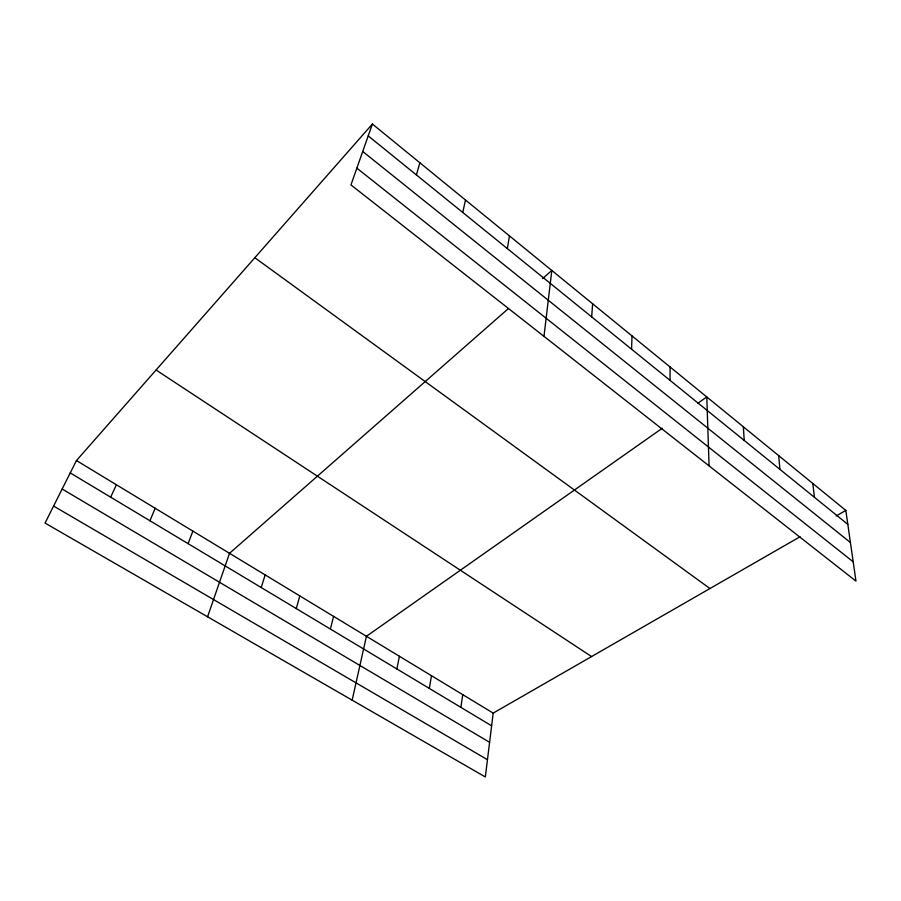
<?xml version="1.0" encoding="UTF-8"?>
<svg xmlns="http://www.w3.org/2000/svg" width="901" height="901" viewBox="0 0 901 901"><rect width="100%" height="100%" fill="white"/><g stroke="black" fill="none" stroke-linecap="round" stroke-linejoin="round"><path stroke-width="1.35" d="M631.556 349.194L632.029 335.938M591.664 316.882L592.644 303.795M543.979 336.355L551.817 270.469L542.526 278.612M800.043 536.748L493.196 713.108L485.335 776.966L45.05 523.064L76.45 460.557L372.395 124.034L845.825 510.428L855.95 581.1L350.951 184.919L372.395 124.034M460.884 707.364L462.742 694.648M507.342 248.586L509.459 235.904M429.326 688.42L431.489 675.716M396.902 668.97L399.402 656.266M462.742 212.467L465.502 200.022M352.156 700.167L366.437 636.286L662.348 428.2M330.397 629.056L333.584 616.374M296.271 608.569L299.83 595.921M416.408 174.929L419.855 162.766M261.211 587.531L265.153 574.917M207.579 616.791L229.518 553.315L508.367 308.592M188.095 543.641L192.87 531.106M149.949 520.755L155.175 508.265M110.677 497.183L116.387 484.761M697.644 403.378L706.789 396.958L709.087 465.885M836.162 515.98L845.825 510.428M53.598 506.058L487.452 759.689M62.158 489.018L489.592 742.311M70.244 472.924L491.631 725.812M76.45 460.557L493.196 713.108M156.076 370.018L591.563 656.559M254.825 257.72L709.932 588.533M356.864 168.138L853.191 561.807M362.731 151.481L850.42 542.526M368.216 135.893L847.818 524.359M812.803 483.477L814.459 497.329M778.667 455.613L779.939 469.376M743.348 426.792L744.226 440.454M670.062 366.977L670.062 380.38"/></g></svg>
